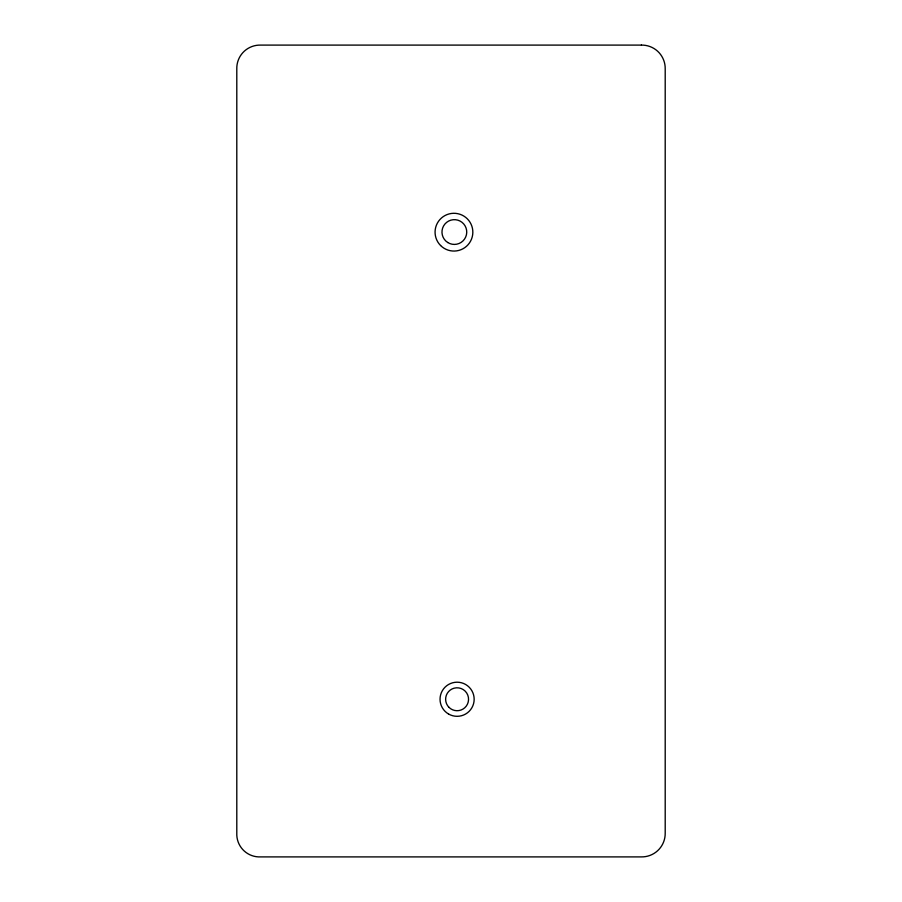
<?xml version="1.0" encoding="UTF-8"?>
<svg xmlns="http://www.w3.org/2000/svg" width="902" height="902" viewBox="0 0 902 902"><rect width="100%" height="100%" fill="white"/><g stroke="black" fill="none" stroke-linecap="round" stroke-linejoin="round"><path stroke-width="1.35" d="M641.435 45.1L260.565 45.1A23.204 23.204 0 0 0 236.798 68.879L236.798 833.121A22.764 22.764 0 0 0 260.565 856.9L641.435 856.9A23.429 23.429 0 0 0 665.202 833.121L665.202 68.879A23.351 23.351 0 0 0 641.435 45.1M448.565 714.023A17.059 17.059 0 0 0 474.159 699.253A17.059 17.059 0 0 0 448.565 684.483A17.059 17.059 0 0 0 448.565 714.023M440.593 245.524A18.886 18.886 0 0 0 472.197 237.057A18.886 18.886 0 0 0 449.061 213.932A18.886 18.886 0 0 0 440.593 245.524M448.993 707.36A11.455 11.455 0 0 0 468.161 702.218A11.455 11.455 0 0 0 454.134 688.181A11.455 11.455 0 0 0 448.993 707.36M447.719 242.503A12.391 12.391 0 0 0 466.729 232.558A12.391 12.391 0 0 0 448.61 221.069A12.391 12.391 0 0 0 447.719 242.503"/></g></svg>
